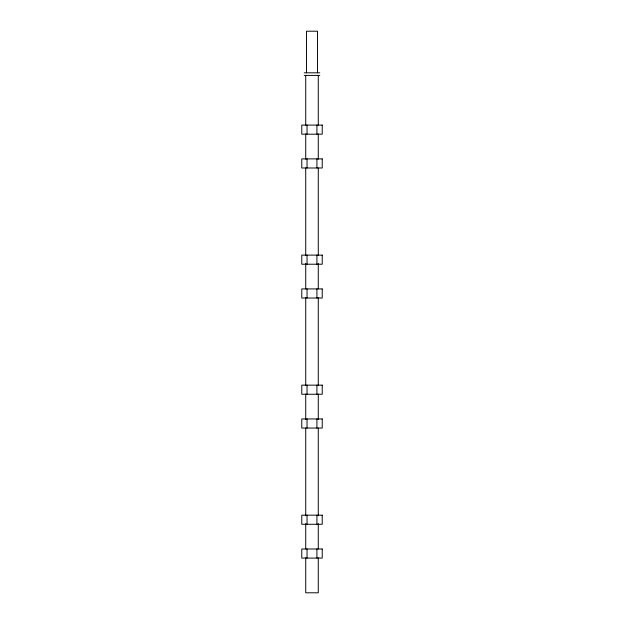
<?xml version="1.0" encoding="UTF-8"?>
<svg xmlns="http://www.w3.org/2000/svg" width="624" height="624" viewBox="0 0 624 624"><rect width="100%" height="100%" fill="white"/><g stroke="black" fill="none" stroke-linecap="round" stroke-linejoin="round"><path stroke-width="0.94" d="M304.208 72.813L319.792 72.813M304.208 75.41L319.792 75.41M318.279 75.41L318.279 125.104M318.279 133.871L318.279 159.206M318.279 167.973L318.279 255.668M318.279 263.461L318.279 288.795M318.279 297.57L318.279 385.258M318.279 394.033L318.279 419.359M318.279 428.134L318.279 515.822M318.279 523.622L318.279 548.956M318.279 557.723L318.279 592.8L305.721 592.8L305.721 557.723M317.499 72.813L317.499 31.2L306.501 31.2L306.501 72.813M316.922 125.081L316.922 134.183M316.922 158.886L316.922 167.989M316.922 255.115L316.922 264.217M316.922 288.92L316.922 298.022M316.922 385.141L316.922 394.243M316.922 418.954L316.922 428.048M316.922 515.174L316.922 524.277M316.922 548.98L316.922 558.082M307.039 125.081L307.039 134.183M307.039 158.886L307.039 167.989M307.039 255.115L307.039 264.217M307.039 288.92L307.039 298.022M307.039 385.141L307.039 394.243M307.039 418.954L307.039 428.048M307.039 515.174L307.039 524.277M307.039 548.98L307.039 558.082M305.721 75.41L305.721 125.104M305.721 133.871L305.721 159.206M305.721 167.973L305.721 255.668M305.721 263.461L305.721 288.795M305.721 297.57L305.721 385.258M305.721 394.033L305.721 419.359M305.721 428.134L305.721 515.822M305.721 523.622L305.721 548.956M322.226 125.081L301.774 125.081L301.774 134.183L322.226 134.183L322.226 125.081M322.226 158.886L301.774 158.886L301.774 167.989L322.226 167.989L322.226 158.886M322.226 255.115L301.774 255.115L301.774 264.217L322.226 264.217L322.226 255.115M322.226 288.92L301.774 288.92L301.774 298.022L322.226 298.022L322.226 288.92M322.226 385.141L301.774 385.141L301.774 394.243L322.226 394.243L322.226 385.141M322.226 418.954L301.774 418.954L301.774 428.048L322.226 428.048L322.226 418.954M322.226 515.174L301.774 515.174L301.774 524.277L322.226 524.277L322.226 515.174M322.226 548.98L301.774 548.98L301.774 558.082L322.226 558.082L322.226 548.98"/></g></svg>
